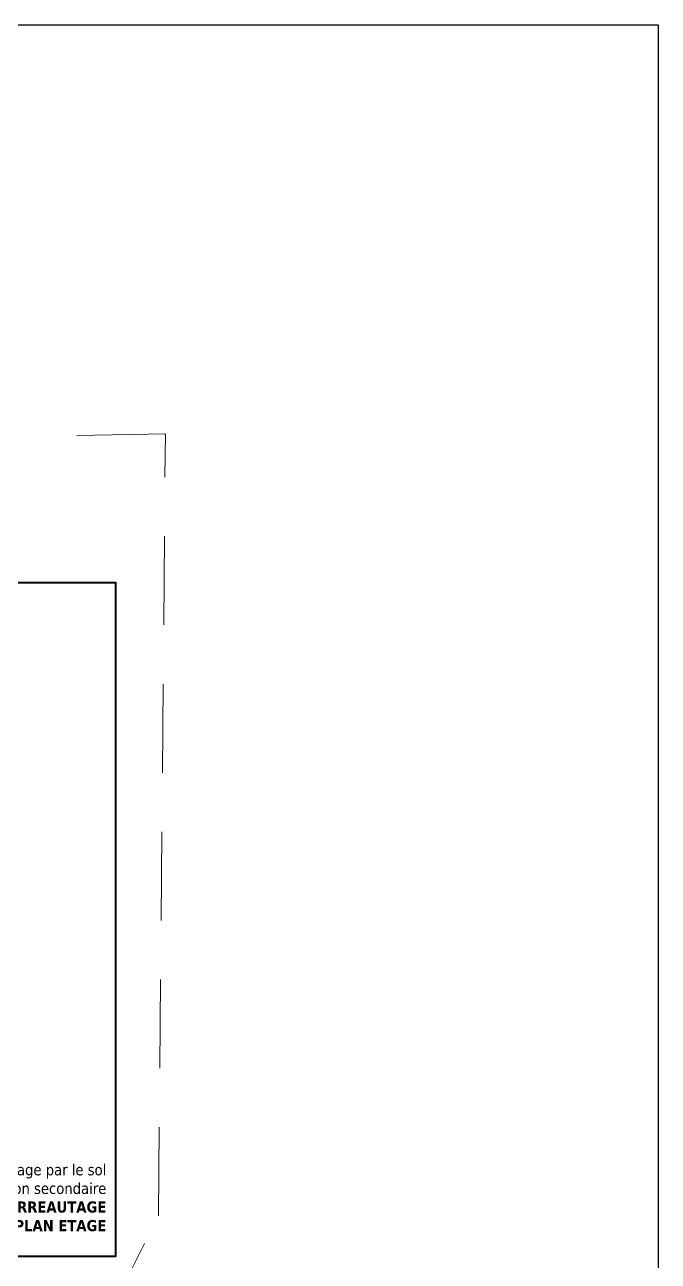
# Model space of a CAD drawing. Header units: millimetres. Extents: x 898 to 1196, y 229 to 443.
# Drawn here: x 1173.71 to 1190.73, y 395.24 to 428.45 of the extents above; entities that cross this region are included whole.
import ezdxf

# ---------------------------------------------------------------- set-up
doc = ezdxf.new("R2010")
doc.units = ezdxf.units.MM
doc.linetypes.add('Projeté', pattern=[3.96875, 2.38125, -1.5875])
doc.layers.get('DEFPOINTS').update_dxf_attribs({"color": 53})
doc.layers.add('A-FLOR-OVHD', color=1, linetype='Projeté', lineweight=18)
doc.layers.add('p mur', color=7, linetype='Continuous', lineweight=40)
doc.layers.add('Texte', color=2, linetype='Continuous')

msp = doc.modelspace()

# ---------------------------------------------------------------- linework, layer by layer
at = {"layer": 'A-FLOR-OVHD'}
for p, q in [((1177.487, 417.467), (1153.163, 416.968)), ((1177.3, 396.457), (1177.487, 417.467)), ((1175.862, 393.591), (1177.3, 396.457))]:
    msp.add_line(p, q, dxfattribs=at)
at = {"layer": 'DEFPOINTS'}
msp.add_lwpolyline([(1140.728, 428.45), (1190.728, 428.45), (1190.728, 378.45), (1140.728, 378.45)], close=True, dxfattribs=at)
at = {"layer": 'p mur'}
msp.add_lwpolyline([(1156.7, 413.466), (1176.15, 413.466), (1176.15, 395.366), (1156.7, 395.366)], close=True, dxfattribs=at)

# ---------------------------------------------------------------- texts
at = {"layer": 'Texte', "color": 0, "insert": (1175.9, 397.849), "char_height": 0.3, "width": 11.20405, "attachment_point": 3}
msp.add_mtext('{\\fTahoma|b0|i0|c0|p34;Chauffage par le sol\\PRégulation secondaire  \\P\\fTahoma|b1|i0|c0|p34;PLAN DE FOURREAUTAGE\\PPLAN ETAGE}', dxfattribs=at)

doc.saveas('drawing.dxf')
